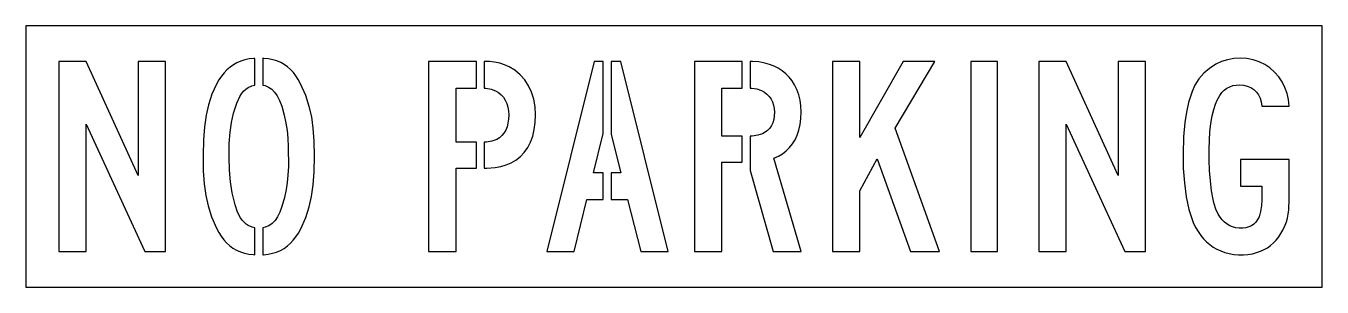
# Model space of a CAD drawing. Header units: inches. Extents: x 0 to 81.8, y 0 to 16.5.
import ezdxf

# ---------------------------------------------------------------- set-up
doc = ezdxf.new("R2010")
doc.units = ezdxf.units.IN
doc.layers.add('CUT', color=1, linetype='CONTINUOUS')
doc.layers.add('SHEET', color=8, linetype='CONTINUOUS')

msp = doc.modelspace()

# ---------------------------------------------------------------- linework, layer by layer
at = {"layer": 'CUT'}
for points in [[(2.075, 2.251), (3.802, 2.251), (3.802, 10.29), (7.507, 2.25), (8.812, 2.25), (8.812, 14.248), (7.086, 14.25), (7.085, 7.051), (3.802, 14.249), (2.075, 14.249)], [(11.169, 8.335), (11.186, 7.355), (11.242, 6.525), (11.34, 5.794), (11.487, 5.129), (11.71, 4.436), (12.02, 3.715), (12.163, 3.45), (12.315, 3.21), (12.478, 2.993), (12.65, 2.802), (12.847, 2.621), (13.059, 2.465), (13.286, 2.335), (13.525, 2.23), (13.785, 2.147), (14.062, 2.088), (14.358, 2.052), (14.436, 2.049), (14.436, 3.752), (14.261, 3.788), (14.023, 3.892), (13.889, 3.982), (13.764, 4.092), (13.649, 4.222), (13.543, 4.371), (13.353, 4.738), (13.191, 5.195), (13.011, 5.965), (12.898, 6.656), (12.833, 7.38), (12.812, 8.208), (12.826, 9.077), (12.874, 9.778), (12.962, 10.396), (13.096, 10.983), (13.292, 11.609), (13.485, 12.033), (13.601, 12.215), (13.728, 12.37), (13.866, 12.5), (14.014, 12.602), (14.248, 12.708), (14.436, 12.749), (14.436, 14.45), (14.366, 14.447), (14.074, 14.412), (13.8, 14.355), (13.546, 14.277), (13.308, 14.175), (13.084, 14.049), (12.873, 13.898), (12.675, 13.722), (12.5, 13.533), (12.334, 13.32), (12.177, 13.083), (12.026, 12.817), (11.734, 12.177), (11.511, 11.514), (11.358, 10.851), (11.253, 10.12), (11.191, 9.294)], [(14.936, 2.047), (14.99, 2.049), (15.279, 2.082), (15.553, 2.138), (15.808, 2.217), (16.051, 2.322), (16.278, 2.449), (16.49, 2.602), (16.69, 2.779), (16.864, 2.967), (17.03, 3.18), (17.186, 3.416), (17.331, 3.677), (17.653, 4.402), (17.872, 5.064), (18.022, 5.727), (18.123, 6.454), (18.182, 7.284), (18.201, 8.265), (18.183, 9.225), (18.124, 10.035), (18.023, 10.754), (17.873, 11.416), (17.648, 12.1), (17.325, 12.85), (17.181, 13.112), (17.03, 13.345), (16.867, 13.558), (16.697, 13.743), (16.503, 13.915), (16.293, 14.064), (16.069, 14.188), (15.831, 14.288), (15.572, 14.365), (15.296, 14.419), (14.998, 14.45), (14.936, 14.452), (14.936, 12.752), (15.08, 12.727), (15.306, 12.637), (15.507, 12.5), (15.688, 12.316), (15.85, 12.081), (16, 11.783), (16.131, 11.426), (16.286, 10.867), (16.399, 10.35), (16.471, 9.889), (16.521, 9.404), (16.55, 8.871), (16.552, 7.623), (16.527, 7.08), (16.484, 6.607), (16.419, 6.168), (16.308, 5.655), (16.146, 5.085), (16.017, 4.735), (15.872, 4.442), (15.71, 4.203), (15.528, 4.014), (15.326, 3.873), (15.099, 3.778), (14.936, 3.748)], [(25.401, 2.25), (27.128, 2.251), (27.129, 7.513), (28.412, 7.513), (28.412, 9.159), (27.129, 9.155), (27.128, 12.565), (28.412, 12.562), (28.412, 14.243), (25.401, 14.248)], [(28.912, 7.514), (29.063, 7.514), (29.592, 7.552), (29.959, 7.62), (30.3, 7.722), (30.613, 7.856), (30.899, 8.022), (31.186, 8.247), (31.435, 8.51), (31.649, 8.815), (31.824, 9.155), (31.961, 9.534), (32.059, 9.945), (32.118, 10.393), (32.138, 10.876), (32.111, 11.384), (32.029, 11.862), (31.893, 12.309), (31.705, 12.72), (31.465, 13.092), (31.178, 13.417), (30.846, 13.693), (30.472, 13.917), (30.185, 14.042), (29.88, 14.139), (29.561, 14.205), (29.23, 14.242), (28.912, 14.242), (28.912, 12.561), (29.016, 12.561), (29.336, 12.51), (29.626, 12.4), (29.808, 12.29), (29.974, 12.151), (30.118, 11.988), (30.236, 11.804), (30.33, 11.6), (30.398, 11.375), (30.439, 11.136), (30.453, 10.886), (30.442, 10.614), (30.405, 10.358), (30.345, 10.129), (30.261, 9.919), (30.152, 9.732), (30.022, 9.574), (29.87, 9.439), (29.695, 9.33), (29.395, 9.215), (29.052, 9.16), (28.912, 9.16)], [(32.855, 2.251), (34.581, 2.251), (35.379, 5.533), (36.407, 5.533), (36.407, 7.22), (35.801, 7.22), (36.407, 9.7), (36.407, 14.25), (35.844, 14.25)], [(36.907, 5.534), (37.947, 5.534), (38.79, 2.252), (40.513, 2.25), (37.527, 14.25), (36.907, 14.25), (36.907, 9.641), (37.526, 7.222), (36.907, 7.221)], [(42.159, 2.252), (43.885, 2.25), (43.885, 7.89), (45.171, 7.892), (45.171, 9.538), (43.885, 9.537), (43.887, 12.565), (45.171, 12.563), (45.171, 14.249), (42.159, 14.25)], [(45.671, 7.374), (47.127, 2.25), (48.892, 2.25), (47.17, 8.144), (47.461, 8.272), (47.719, 8.425), (47.956, 8.607), (48.166, 8.815), (48.353, 9.051), (48.512, 9.313), (48.644, 9.598), (48.75, 9.911), (48.831, 10.267), (48.88, 10.647), (48.896, 11.064), (48.878, 11.448), (48.826, 11.808), (48.742, 12.152), (48.626, 12.474), (48.478, 12.777), (48.319, 13.029), (48.136, 13.26), (47.928, 13.472), (47.701, 13.657), (47.453, 13.82), (47.186, 13.957), (46.9, 14.069), (46.6, 14.154), (46.222, 14.221), (45.828, 14.249), (45.671, 14.249), (45.671, 12.562), (45.778, 12.561), (46.1, 12.515), (46.394, 12.415), (46.575, 12.317), (46.739, 12.193), (46.881, 12.046), (46.997, 11.881), (47.09, 11.697), (47.157, 11.498), (47.197, 11.282), (47.211, 11.055), (47.2, 10.816), (47.164, 10.591), (47.104, 10.387), (47.02, 10.204), (46.912, 10.042), (46.782, 9.901), (46.628, 9.782), (46.456, 9.688), (46.155, 9.587), (45.806, 9.539), (45.671, 9.539)], [(50.876, 2.25), (52.601, 2.253), (52.601, 6.082), (53.695, 8.101), (55.801, 2.25), (57.612, 2.25), (54.833, 10.041), (57.316, 14.249), (55.337, 14.249), (52.601, 9.452), (52.6, 14.25), (50.876, 14.25)], [(59.591, 2.253), (61.274, 2.25), (61.274, 14.249), (59.593, 14.25)], [(63.885, 2.251), (65.612, 2.251), (65.612, 10.29), (69.317, 2.25), (70.622, 2.25), (70.622, 14.248), (68.896, 14.25), (68.895, 7.051), (65.612, 14.249), (63.885, 14.249)], [(72.98, 8.414), (72.997, 7.506), (73.066, 6.595), (73.188, 5.696), (73.353, 4.898), (73.547, 4.263), (73.651, 4.015), (73.782, 3.754), (73.931, 3.503), (74.095, 3.268), (74.273, 3.053), (74.465, 2.858), (74.67, 2.683), (74.887, 2.529), (75.118, 2.396), (75.358, 2.285), (75.621, 2.19), (75.897, 2.119), (76.186, 2.07), (76.488, 2.043), (76.788, 2.04), (77.075, 2.061), (77.355, 2.107), (77.623, 2.176), (77.86, 2.261), (78.088, 2.366), (78.3, 2.489), (78.502, 2.633), (78.69, 2.794), (78.863, 2.973), (79.02, 3.17), (79.159, 3.379), (79.276, 3.591), (79.423, 3.908), (79.503, 4.125), (79.566, 4.352), (79.615, 4.607), (79.649, 4.889), (79.675, 5.576), (79.673, 8.061), (76.603, 8.061), (76.6, 6.376), (77.948, 6.374), (77.948, 5.495), (77.931, 5.158), (77.873, 4.77), (77.774, 4.448), (77.686, 4.267), (77.577, 4.11), (77.449, 3.98), (77.302, 3.877), (77.135, 3.801), (76.949, 3.751), (76.742, 3.726), (76.516, 3.728), (76.305, 3.754), (76.108, 3.805), (75.924, 3.88), (75.754, 3.978), (75.596, 4.101), (75.449, 4.249), (75.316, 4.421), (75.196, 4.617), (75.055, 4.921), (74.94, 5.267), (74.874, 5.537), (74.785, 6.086), (74.71, 6.719), (74.657, 7.376), (74.628, 8.048), (74.623, 8.708), (74.641, 9.272), (74.68, 9.818), (74.741, 10.336), (74.82, 10.812), (74.913, 11.217), (75.02, 11.561), (75.126, 11.81), (75.291, 12.104), (75.427, 12.285), (75.577, 12.437), (75.742, 12.561), (75.925, 12.659), (76.122, 12.727), (76.332, 12.766), (76.559, 12.776), (76.787, 12.756), (77.03, 12.699), (77.248, 12.607), (77.442, 12.481), (77.608, 12.323), (77.744, 12.137), (77.847, 11.924), (77.914, 11.693), (77.951, 11.429), (79.675, 11.429), (79.632, 11.843), (79.543, 12.239), (79.408, 12.618), (79.232, 12.969), (79.014, 13.292), (78.756, 13.585), (78.462, 13.84), (78.14, 14.053), (77.782, 14.227), (77.4, 14.354), (77, 14.431), (76.583, 14.46), (76.184, 14.437), (75.794, 14.365), (75.414, 14.243), (75.047, 14.072), (74.649, 13.816), (74.29, 13.504), (73.984, 13.147), (73.732, 12.748), (73.559, 12.361), (73.331, 11.661), (73.191, 11.054), (73.088, 10.394), (73.01, 9.488)]]:
    msp.add_lwpolyline(points, close=True, dxfattribs=at)
at = {"layer": 'SHEET'}
msp.add_lwpolyline([(0, 0), (81.75, 0), (81.75, 16.5), (0, 16.5)], close=True, dxfattribs=at)

doc.saveas('drawing.dxf')
